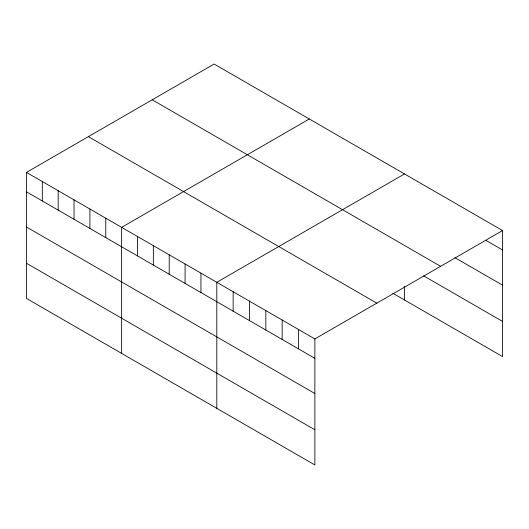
<?xml version="1.0" encoding="UTF-8"?>
<svg xmlns="http://www.w3.org/2000/svg" width="529" height="529" viewBox="0 0 529 529"><rect width="100%" height="100%" fill="white"/><g stroke="black" fill="none" stroke-linecap="round" stroke-linejoin="round"><path stroke-width="0.79" d="M26.45 172.401L314.867 338.917L314.867 464.958L26.45 298.442L26.45 172.401L214.133 64.042L502.55 230.558L502.55 356.599L392.763 293.211M309.313 118.992L121.624 227.351L121.624 353.392M404.487 173.942L216.804 282.301L216.804 408.342M314.867 338.917L502.55 230.558M486.204 240.536L502.55 249.972M454.94 257.669L502.55 285.157M152.2 99.802L440.611 266.318M423.676 275.873L502.55 321.407M88.389 136.641L376.8 303.157M26.45 191.815L314.867 358.331M26.45 227.001L314.867 393.516M26.45 263.257L314.867 429.766M404.487 286.387L404.487 299.983M298.521 329.481L298.521 348.895M282.175 320.045L282.175 339.459M265.836 310.609L265.836 330.023M249.49 301.173L249.49 320.587M233.15 291.737L233.15 311.151M200.941 273.143L200.941 292.557M185.077 263.984L185.077 283.399M169.214 254.826L169.214 274.24M153.35 245.668L153.35 265.082M137.487 236.509L137.487 255.924M105.767 218.193L105.767 237.607M89.904 209.034L89.904 228.449M74.04 199.876L74.04 219.29M58.177 190.718L58.177 210.132M42.313 181.559L42.313 200.974"/></g></svg>
